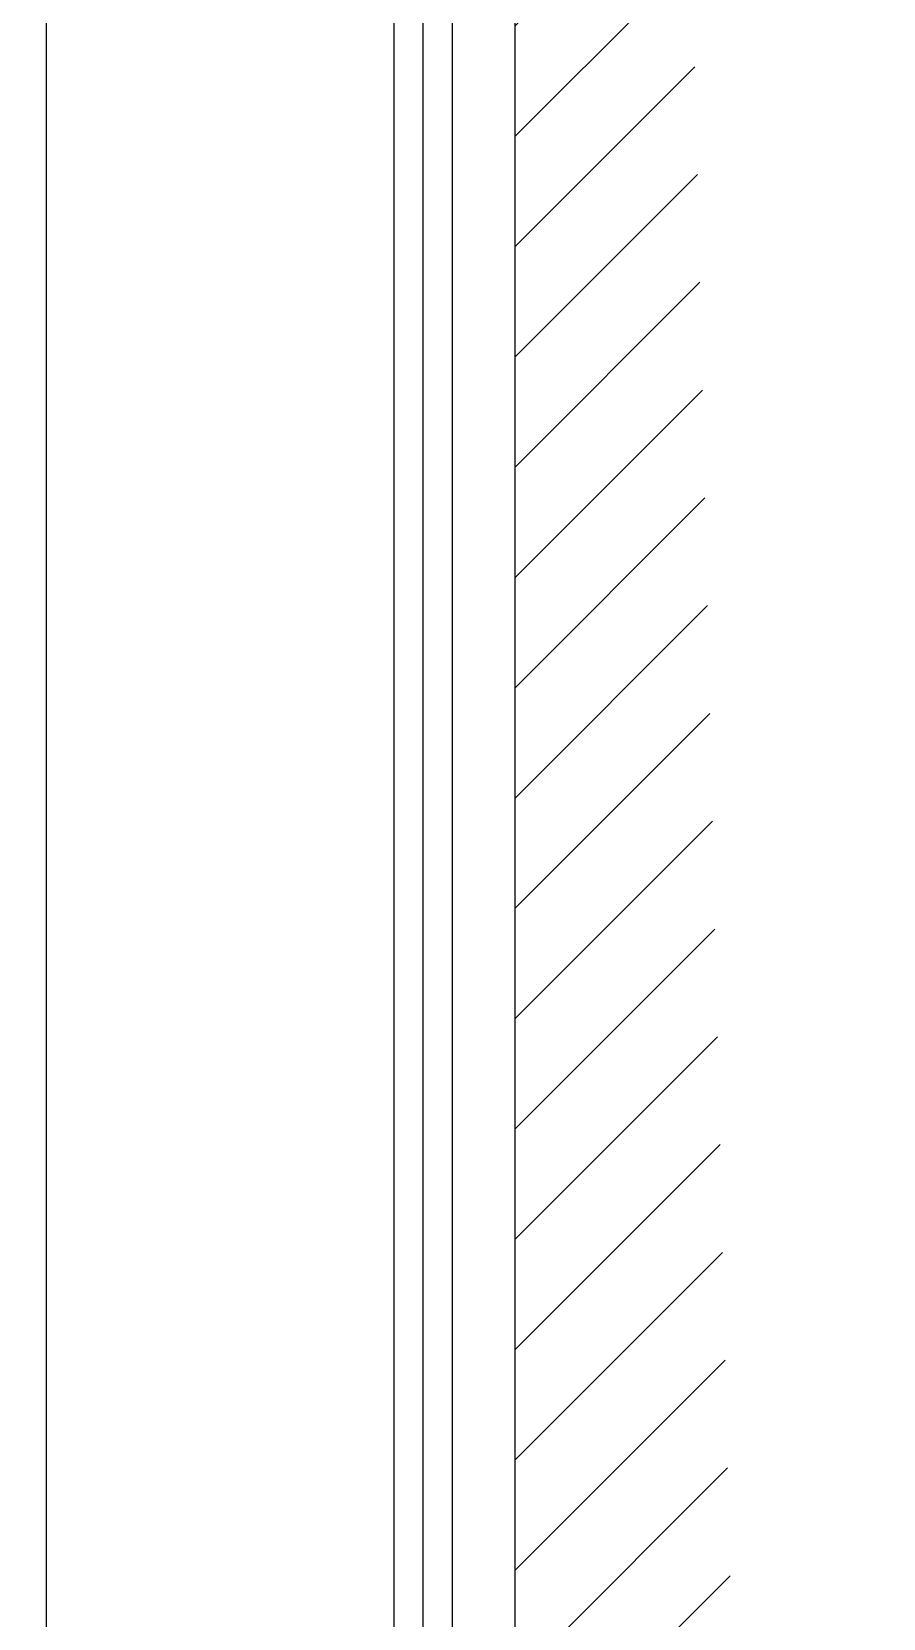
# Model space of a CAD drawing. Header units: millimetres. Extents: x 6110 to 6704, y -2661 to -1821.
# Drawn here: x 6600 to 6634.6, y -2344.6 to -2280 of the extents above; entities that cross this region are included whole.
import ezdxf

# ---------------------------------------------------------------- set-up
doc = ezdxf.new("R2010")
doc.units = ezdxf.units.MM
doc.header["$LTSCALE"] = 0.1
doc.linetypes.add('HIDDEN2', pattern=[4.7625, 3.175, -1.5875])
doc.layers.get('0').update_dxf_attribs({"lineweight": 15})
doc.layers.add('1', color=4, linetype='HIDDEN2', lineweight=13)
doc.layers.add('DIM', color=3, linetype='Continuous', lineweight=9)

msp = doc.modelspace()

# ---------------------------------------------------------------- hatches: boundary and pattern name
at = {"layer": 'DIM'}
h = msp.add_hatch(dxfattribs=at)
h.set_pattern_fill('ANSI31', color=2)
edge = h.paths.add_edge_path()
edge.add_line((6619.617, -2595.98), (6619.617, -1962.206))
edge.add_line((6634.617, -1966.11), (6619.617, -1966.11))
edge.add_line((6634.617, -2610.98), (6634.617, -1966.11))
edge.add_line((6634.617, -2610.98), (6184.457, -2610.98))
edge.add_line((6619.617, -2595.98), (6184.457, -2595.98))
edge.add_line((6184.457, -2610.98), (6184.457, -2595.98))

# ---------------------------------------------------------------- linework, layer by layer
msp.add_line((6619.617, -2595.98), (6619.617, -1962.206))
at = {"layer": '1', "color": 7, "linetype": 'Continuous', "lineweight": -3}
for p, q in [((6617.074, -2158.425), (6617.074, -2518.039)), ((6619.617, -2158.425), (6619.617, -2518.039)), ((6614.705, -2395.266), (6614.705, -2158.67)), ((6615.878, -2158.67), (6615.878, -2517.795)), ((6600.552, -2159.412), (6600.552, -2354.877))]:
    msp.add_line(p, q, dxfattribs=at)

doc.saveas('drawing.dxf')
